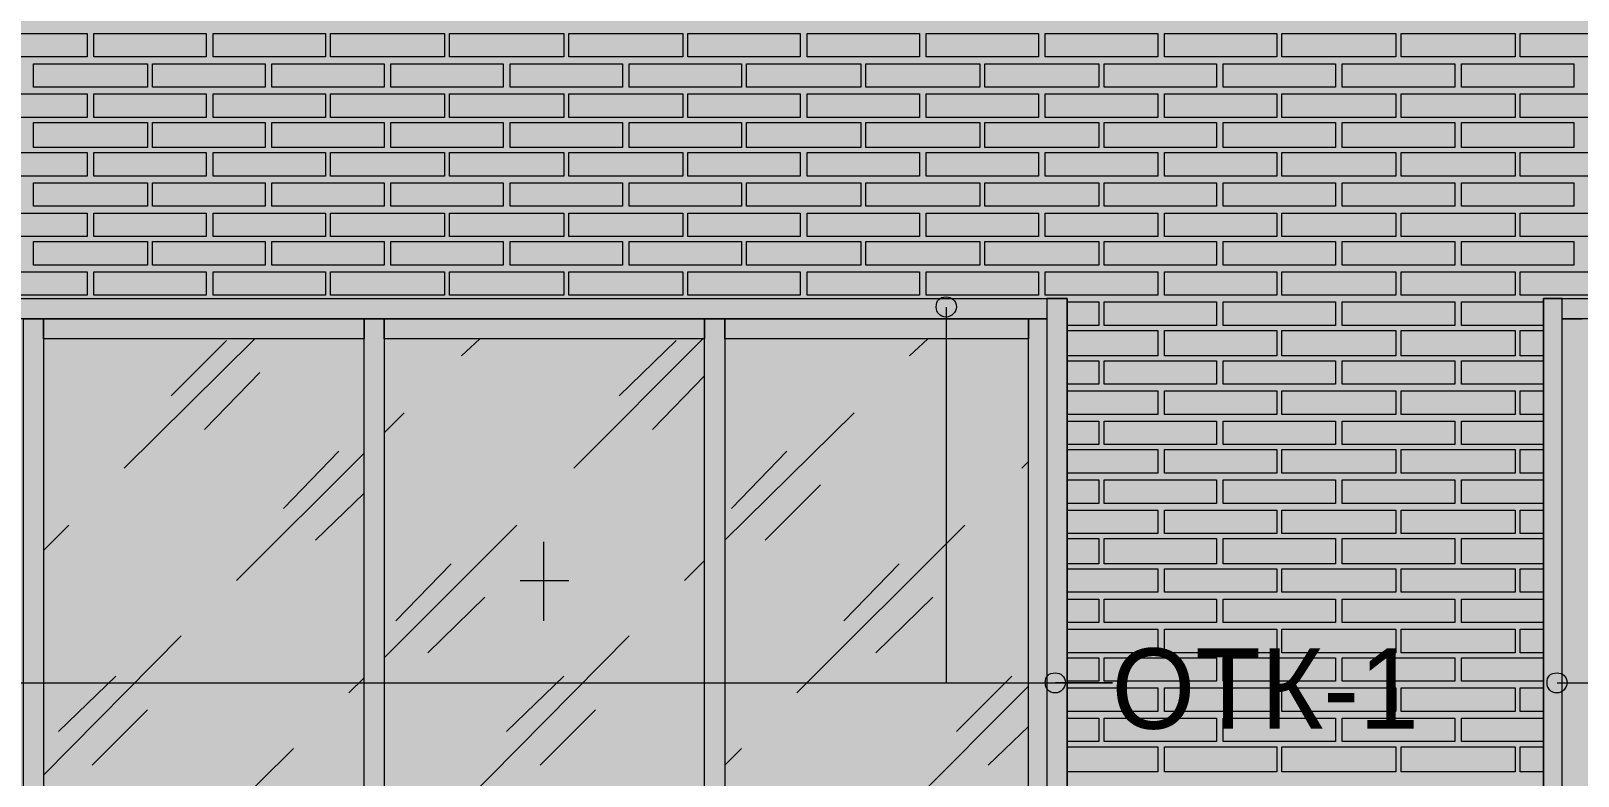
# Model space of a CAD drawing. Header units: millimetres. Extents: x -28928 to 100580, y -22867 to 36490.
# Drawn here: x 58359 to 62260, y 22586 to 24464 of the extents above; entities that cross this region are included whole.
import ezdxf

# ---------------------------------------------------------------- set-up
doc = ezdxf.new("R2010")
doc.units = ezdxf.units.MM
doc.layers.add('PDF _Геометрия', color=7, linetype='Continuous', true_color=0x8f8e8d)
doc.layers.add('PDF _Сплошная заливка', color=7, linetype='Continuous', true_color=0xffffff)
doc.layers.add('PDF _Текст', color=7, linetype='Continuous')

msp = doc.modelspace()

# ---------------------------------------------------------------- hatches: boundary and pattern name
at = {"layer": 'PDF _Сплошная заливка', "true_color": 0xdcd6cf, "transparency": 33554559}
msp.add_hatch(color=254, dxfattribs=at).paths.add_polyline_path([(64868.36313073177, 16343.3513880535), (64868.36313073177, 19592.5821572843), (66268.74774611638, 19592.5821572843), (66268.74774611638, 16343.3513880535), (82239.90159227041, 16343.3513880535), (82239.90159227041, 30089.12061882288), (52662.5938999624, 30089.12061882288), (52662.5938999624, 16343.3513880535), (62173.36313073173, 16343.3513880535), (62173.36313073173, 19592.5821572843), (64271.8246691933, 19592.5821572843), (64271.8246691933, 16343.3513880535)])

# ---------------------------------------------------------------- linework, layer by layer
at = {"layer": 'PDF _Геометрия', "lineweight": 9}
for points in [[(58501.05543842402, 24398.73600343821), (58361.44005380863, 24398.73600343821), (58217.59389996246, 24398.73600343821), (58217.59389996246, 24457.96677266898), (58361.44005380863, 24457.96677266898), (58501.05543842402, 24457.96677266898)], [(58801.44005380862, 24398.73600343821), (58657.59389996246, 24398.73600343821), (58517.97851534707, 24398.73600343821), (58517.97851534707, 24457.96677266898), (58657.59389996246, 24457.96677266898), (58801.44005380862, 24457.96677266898)], [(59101.82466919323, 24398.73600343821), (58957.9785153471, 24398.73600343821), (58818.36313073171, 24398.73600343821), (58818.36313073171, 24457.96677266898), (58957.9785153471, 24457.96677266898), (59101.82466919323, 24457.96677266898)], [(59402.20928457787, 24398.73600343821), (59258.36313073171, 24398.73600343821), (59114.51697688554, 24398.73600343821), (59114.51697688554, 24457.96677266898), (59258.36313073171, 24457.96677266898), (59402.20928457787, 24457.96677266898)], [(59702.59389996248, 24398.73600343821), (59558.74774611631, 24398.73600343821), (59414.90159227018, 24398.73600343821), (59414.90159227018, 24457.96677266898), (59558.74774611631, 24457.96677266898), (59702.59389996248, 24457.96677266898)], [(60002.97851534709, 24398.73600343821), (59859.13236150096, 24398.73600343821), (59715.28620765479, 24398.73600343821), (59715.28620765479, 24457.96677266898), (59859.13236150096, 24457.96677266898), (60002.97851534709, 24457.96677266898)], [(60299.13236150095, 24398.73600343821), (60159.51697688557, 24398.73600343821), (60015.6708230394, 24398.73600343821), (60015.6708230394, 24457.96677266898), (60159.51697688557, 24457.96677266898), (60299.13236150095, 24457.96677266898)], [(60599.51697688556, 24398.73600343821), (60459.90159227017, 24398.73600343821), (60316.05543842404, 24398.73600343821), (60316.05543842404, 24457.96677266898), (60459.90159227017, 24457.96677266898), (60599.51697688556, 24457.96677266898)], [(60899.90159227019, 24398.73600343821), (60756.05543842404, 24398.73600343821), (60616.44005380865, 24398.73600343821), (60616.44005380865, 24457.96677266898), (60756.05543842404, 24457.96677266898), (60899.90159227019, 24457.96677266898)], [(61200.2862076548, 24398.73600343821), (61056.44005380863, 24398.73600343821), (60916.82466919326, 24398.73600343821), (60916.82466919326, 24457.96677266898), (61056.44005380863, 24457.96677266898), (61200.2862076548, 24457.96677266898)], [(61500.67082303941, 24398.73600343821), (61356.82466919329, 24398.73600343821), (61217.2092845779, 24398.73600343821), (61217.2092845779, 24457.96677266898), (61356.82466919329, 24457.96677266898), (61500.67082303941, 24457.96677266898)], [(61801.05543842405, 24398.73600343821), (61657.20928457788, 24398.73600343821), (61513.36313073173, 24398.73600343821), (61513.36313073173, 24457.96677266898), (61657.20928457788, 24457.96677266898), (61801.05543842405, 24457.96677266898)], [(62101.44005380866, 24398.73600343821), (61957.59389996249, 24398.73600343821), (61813.74774611637, 24398.73600343821), (61813.74774611637, 24457.96677266898), (61957.59389996249, 24457.96677266898), (62101.44005380866, 24457.96677266898)], [(62397.59389996249, 24398.73600343821), (62257.9785153471, 24398.73600343821), (62114.13236150098, 24398.73600343821), (62114.13236150098, 24457.96677266898), (62257.9785153471, 24457.96677266898), (62397.59389996249, 24457.96677266898)], [(58653.36313073171, 24381.81292651513), (58653.36313073171, 24322.58215728436), (58365.67082303937, 24322.58215728436), (58365.67082303937, 24381.81292651513)], [(58949.51697688554, 24381.81292651513), (58949.51697688554, 24322.58215728436), (58666.05543842402, 24322.58215728436), (58666.05543842402, 24381.81292651513)], [(59249.90159227018, 24381.81292651513), (59249.90159227018, 24322.58215728436), (58966.44005380863, 24322.58215728436), (58966.44005380863, 24381.81292651513)], [(59550.28620765479, 24381.81292651513), (59550.28620765479, 24322.58215728436), (59266.82466919323, 24322.58215728436), (59266.82466919323, 24381.81292651513)], [(59850.6708230394, 24381.81292651513), (59850.6708230394, 24322.58215728436), (59567.20928457788, 24322.58215728436), (59567.20928457788, 24381.81292651513)], [(60151.05543842404, 24381.81292651513), (60151.05543842404, 24322.58215728436), (59867.59389996248, 24322.58215728436), (59867.59389996248, 24381.81292651513)], [(60451.44005380865, 24381.81292651513), (60451.44005380865, 24322.58215728436), (60163.74774611635, 24322.58215728436), (60163.74774611635, 24381.81292651513)], [(60751.82466919324, 24381.81292651513), (60751.82466919324, 24322.58215728436), (60464.13236150095, 24322.58215728436), (60464.13236150095, 24381.81292651513)], [(61052.2092845779, 24381.81292651513), (61052.2092845779, 24322.58215728436), (60764.51697688556, 24322.58215728436), (60764.51697688556, 24381.81292651513)], [(61348.36313073171, 24381.81292651513), (61348.36313073171, 24322.58215728436), (61064.90159227019, 24322.58215728436), (61064.90159227019, 24381.81292651513)], [(61648.74774611637, 24381.81292651513), (61648.74774611637, 24322.58215728436), (61365.2862076548, 24322.58215728436), (61365.2862076548, 24381.81292651513)], [(61949.13236150098, 24381.81292651513), (61949.13236150098, 24322.58215728436), (61665.67082303941, 24322.58215728436), (61665.67082303941, 24381.81292651513)], [(62249.51697688557, 24381.81292651513), (62249.51697688557, 24322.58215728436), (61966.05543842405, 24322.58215728436), (61966.05543842405, 24381.81292651513)], [(58501.05543842402, 24246.42831113052), (58361.44005380863, 24246.42831113052), (58217.59389996246, 24246.42831113052), (58217.59389996246, 24305.65908036129), (58361.44005380863, 24305.65908036129), (58501.05543842402, 24305.65908036129)], [(58801.44005380862, 24246.42831113052), (58657.59389996246, 24246.42831113052), (58517.97851534707, 24246.42831113052), (58517.97851534707, 24305.65908036129), (58657.59389996246, 24305.65908036129), (58801.44005380862, 24305.65908036129)], [(59101.82466919323, 24246.42831113052), (58957.9785153471, 24246.42831113052), (58818.36313073171, 24246.42831113052), (58818.36313073171, 24305.65908036129), (58957.9785153471, 24305.65908036129), (59101.82466919323, 24305.65908036129)], [(59402.20928457787, 24246.42831113052), (59258.36313073171, 24246.42831113052), (59114.51697688554, 24246.42831113052), (59114.51697688554, 24305.65908036129), (59258.36313073171, 24305.65908036129), (59402.20928457787, 24305.65908036129)], [(59702.59389996248, 24246.42831113052), (59558.74774611631, 24246.42831113052), (59414.90159227018, 24246.42831113052), (59414.90159227018, 24305.65908036129), (59558.74774611631, 24305.65908036129), (59702.59389996248, 24305.65908036129)], [(60002.97851534709, 24246.42831113052), (59859.13236150096, 24246.42831113052), (59715.28620765479, 24246.42831113052), (59715.28620765479, 24305.65908036129), (59859.13236150096, 24305.65908036129), (60002.97851534709, 24305.65908036129)], [(60299.13236150095, 24246.42831113052), (60159.51697688557, 24246.42831113052), (60015.6708230394, 24246.42831113052), (60015.6708230394, 24305.65908036129), (60159.51697688557, 24305.65908036129), (60299.13236150095, 24305.65908036129)], [(60599.51697688556, 24246.42831113052), (60459.90159227017, 24246.42831113052), (60316.05543842404, 24246.42831113052), (60316.05543842404, 24305.65908036129), (60459.90159227017, 24305.65908036129), (60599.51697688556, 24305.65908036129)], [(60899.90159227019, 24246.42831113052), (60756.05543842404, 24246.42831113052), (60616.44005380865, 24246.42831113052), (60616.44005380865, 24305.65908036129), (60756.05543842404, 24305.65908036129), (60899.90159227019, 24305.65908036129)], [(61200.2862076548, 24246.42831113052), (61056.44005380863, 24246.42831113052), (60916.82466919326, 24246.42831113052), (60916.82466919326, 24305.65908036129), (61056.44005380863, 24305.65908036129), (61200.2862076548, 24305.65908036129)], [(61500.67082303941, 24246.42831113052), (61356.82466919329, 24246.42831113052), (61217.2092845779, 24246.42831113052), (61217.2092845779, 24305.65908036129), (61356.82466919329, 24305.65908036129), (61500.67082303941, 24305.65908036129)], [(61801.05543842405, 24246.42831113052), (61657.20928457788, 24246.42831113052), (61513.36313073173, 24246.42831113052), (61513.36313073173, 24305.65908036129), (61657.20928457788, 24305.65908036129), (61801.05543842405, 24305.65908036129)], [(62101.44005380866, 24246.42831113052), (61957.59389996249, 24246.42831113052), (61813.74774611637, 24246.42831113052), (61813.74774611637, 24305.65908036129), (61957.59389996249, 24305.65908036129), (62101.44005380866, 24305.65908036129)], [(62397.59389996249, 24246.42831113052), (62257.9785153471, 24246.42831113052), (62114.13236150098, 24246.42831113052), (62114.13236150098, 24305.65908036129), (62257.9785153471, 24305.65908036129), (62397.59389996249, 24305.65908036129)], [(58653.36313073171, 24233.7360034382), (58653.36313073171, 24170.27446497666), (58365.67082303937, 24170.27446497666), (58365.67082303937, 24233.7360034382)], [(58949.51697688554, 24233.7360034382), (58949.51697688554, 24170.27446497666), (58666.05543842402, 24170.27446497666), (58666.05543842402, 24233.7360034382)], [(59249.90159227018, 24233.7360034382), (59249.90159227018, 24170.27446497666), (58966.44005380863, 24170.27446497666), (58966.44005380863, 24233.7360034382)], [(59550.28620765479, 24233.7360034382), (59550.28620765479, 24170.27446497666), (59266.82466919323, 24170.27446497666), (59266.82466919323, 24233.7360034382)], [(59850.6708230394, 24233.7360034382), (59850.6708230394, 24170.27446497666), (59567.20928457788, 24170.27446497666), (59567.20928457788, 24233.7360034382)], [(60151.05543842404, 24233.7360034382), (60151.05543842404, 24170.27446497666), (59867.59389996248, 24170.27446497666), (59867.59389996248, 24233.7360034382)], [(60451.44005380865, 24233.7360034382), (60451.44005380865, 24170.27446497666), (60163.74774611635, 24170.27446497666), (60163.74774611635, 24233.7360034382)], [(60751.82466919324, 24233.7360034382), (60751.82466919324, 24170.27446497666), (60464.13236150095, 24170.27446497666), (60464.13236150095, 24233.7360034382)], [(61052.2092845779, 24233.7360034382), (61052.2092845779, 24170.27446497666), (60764.51697688556, 24170.27446497666), (60764.51697688556, 24233.7360034382)], [(61348.36313073171, 24233.7360034382), (61348.36313073171, 24170.27446497666), (61064.90159227019, 24170.27446497666), (61064.90159227019, 24233.7360034382)], [(61648.74774611637, 24233.7360034382), (61648.74774611637, 24170.27446497666), (61365.2862076548, 24170.27446497666), (61365.2862076548, 24233.7360034382)], [(61949.13236150098, 24233.7360034382), (61949.13236150098, 24170.27446497666), (61665.67082303941, 24170.27446497666), (61665.67082303941, 24233.7360034382)], [(62249.51697688557, 24233.7360034382), (62249.51697688557, 24170.27446497666), (61966.05543842405, 24170.27446497666), (61966.05543842405, 24233.7360034382)], [(58501.05543842402, 24098.35138805358), (58361.44005380863, 24098.35138805358), (58217.59389996246, 24098.35138805358), (58217.59389996246, 24157.58215728436), (58361.44005380863, 24157.58215728436), (58501.05543842402, 24157.58215728436)], [(58801.44005380862, 24098.35138805358), (58657.59389996246, 24098.35138805358), (58517.97851534707, 24098.35138805358), (58517.97851534707, 24157.58215728436), (58657.59389996246, 24157.58215728436), (58801.44005380862, 24157.58215728436)], [(59101.82466919323, 24098.35138805358), (58957.9785153471, 24098.35138805358), (58818.36313073171, 24098.35138805358), (58818.36313073171, 24157.58215728436), (58957.9785153471, 24157.58215728436), (59101.82466919323, 24157.58215728436)], [(59402.20928457787, 24098.35138805358), (59258.36313073171, 24098.35138805358), (59114.51697688554, 24098.35138805358), (59114.51697688554, 24157.58215728436), (59258.36313073171, 24157.58215728436), (59402.20928457787, 24157.58215728436)], [(59702.59389996248, 24098.35138805358), (59558.74774611631, 24098.35138805358), (59414.90159227018, 24098.35138805358), (59414.90159227018, 24157.58215728436), (59558.74774611631, 24157.58215728436), (59702.59389996248, 24157.58215728436)], [(60002.97851534709, 24098.35138805358), (59859.13236150096, 24098.35138805358), (59715.28620765479, 24098.35138805358), (59715.28620765479, 24157.58215728436), (59859.13236150096, 24157.58215728436), (60002.97851534709, 24157.58215728436)], [(60299.13236150095, 24098.35138805358), (60159.51697688557, 24098.35138805358), (60015.6708230394, 24098.35138805358), (60015.6708230394, 24157.58215728436), (60159.51697688557, 24157.58215728436), (60299.13236150095, 24157.58215728436)], [(60599.51697688556, 24098.35138805358), (60459.90159227017, 24098.35138805358), (60316.05543842404, 24098.35138805358), (60316.05543842404, 24157.58215728436), (60459.90159227017, 24157.58215728436), (60599.51697688556, 24157.58215728436)], [(60899.90159227019, 24098.35138805358), (60756.05543842404, 24098.35138805358), (60616.44005380865, 24098.35138805358), (60616.44005380865, 24157.58215728436), (60756.05543842404, 24157.58215728436), (60899.90159227019, 24157.58215728436)], [(61200.2862076548, 24098.35138805358), (61056.44005380863, 24098.35138805358), (60916.82466919326, 24098.35138805358), (60916.82466919326, 24157.58215728436), (61056.44005380863, 24157.58215728436), (61200.2862076548, 24157.58215728436)], [(61500.67082303941, 24098.35138805358), (61356.82466919329, 24098.35138805358), (61217.2092845779, 24098.35138805358), (61217.2092845779, 24157.58215728436), (61356.82466919329, 24157.58215728436), (61500.67082303941, 24157.58215728436)], [(61801.05543842405, 24098.35138805358), (61657.20928457788, 24098.35138805358), (61513.36313073173, 24098.35138805358), (61513.36313073173, 24157.58215728436), (61657.20928457788, 24157.58215728436), (61801.05543842405, 24157.58215728436)], [(62101.44005380866, 24098.35138805358), (61957.59389996249, 24098.35138805358), (61813.74774611637, 24098.35138805358), (61813.74774611637, 24157.58215728436), (61957.59389996249, 24157.58215728436), (62101.44005380866, 24157.58215728436)], [(62397.59389996249, 24098.35138805358), (62257.9785153471, 24098.35138805358), (62114.13236150098, 24098.35138805358), (62114.13236150098, 24157.58215728436), (62257.9785153471, 24157.58215728436), (62397.59389996249, 24157.58215728436)], [(58653.36313073171, 24081.42831113051), (58653.36313073171, 24022.19754189974), (58365.67082303937, 24022.19754189974), (58365.67082303937, 24081.42831113051)], [(58949.51697688554, 24081.42831113051), (58949.51697688554, 24022.19754189974), (58666.05543842402, 24022.19754189974), (58666.05543842402, 24081.42831113051)], [(59249.90159227018, 24081.42831113051), (59249.90159227018, 24022.19754189974), (58966.44005380863, 24022.19754189974), (58966.44005380863, 24081.42831113051)], [(59550.28620765479, 24081.42831113051), (59550.28620765479, 24022.19754189974), (59266.82466919323, 24022.19754189974), (59266.82466919323, 24081.42831113051)], [(59850.6708230394, 24081.42831113051), (59850.6708230394, 24022.19754189974), (59567.20928457788, 24022.19754189974), (59567.20928457788, 24081.42831113051)], [(60151.05543842404, 24081.42831113051), (60151.05543842404, 24022.19754189974), (59867.59389996248, 24022.19754189974), (59867.59389996248, 24081.42831113051)], [(60451.44005380865, 24081.42831113051), (60451.44005380865, 24022.19754189974), (60163.74774611635, 24022.19754189974), (60163.74774611635, 24081.42831113051)], [(60751.82466919324, 24081.42831113051), (60751.82466919324, 24022.19754189974), (60464.13236150095, 24022.19754189974), (60464.13236150095, 24081.42831113051)], [(61052.2092845779, 24081.42831113051), (61052.2092845779, 24022.19754189974), (60764.51697688556, 24022.19754189974), (60764.51697688556, 24081.42831113051)], [(61348.36313073171, 24081.42831113051), (61348.36313073171, 24022.19754189974), (61064.90159227019, 24022.19754189974), (61064.90159227019, 24081.42831113051)], [(61648.74774611637, 24081.42831113051), (61648.74774611637, 24022.19754189974), (61365.2862076548, 24022.19754189974), (61365.2862076548, 24081.42831113051)], [(61949.13236150098, 24081.42831113051), (61949.13236150098, 24022.19754189974), (61665.67082303941, 24022.19754189974), (61665.67082303941, 24081.42831113051)], [(62249.51697688557, 24081.42831113051), (62249.51697688557, 24022.19754189974), (61966.05543842405, 24022.19754189974), (61966.05543842405, 24081.42831113051)], [(58501.05543842402, 23946.04369574589), (58361.44005380863, 23946.04369574589), (58217.59389996246, 23946.04369574589), (58217.59389996246, 24005.27446497666), (58361.44005380863, 24005.27446497666), (58501.05543842402, 24005.27446497666)], [(58801.44005380862, 23946.04369574589), (58657.59389996246, 23946.04369574589), (58517.97851534707, 23946.04369574589), (58517.97851534707, 24005.27446497666), (58657.59389996246, 24005.27446497666), (58801.44005380862, 24005.27446497666)], [(59101.82466919323, 23946.04369574589), (58957.9785153471, 23946.04369574589), (58818.36313073171, 23946.04369574589), (58818.36313073171, 24005.27446497666), (58957.9785153471, 24005.27446497666), (59101.82466919323, 24005.27446497666)], [(59402.20928457787, 23946.04369574589), (59258.36313073171, 23946.04369574589), (59114.51697688554, 23946.04369574589), (59114.51697688554, 24005.27446497666), (59258.36313073171, 24005.27446497666), (59402.20928457787, 24005.27446497666)], [(59702.59389996248, 23946.04369574589), (59558.74774611631, 23946.04369574589), (59414.90159227018, 23946.04369574589), (59414.90159227018, 24005.27446497666), (59558.74774611631, 24005.27446497666), (59702.59389996248, 24005.27446497666)], [(60002.97851534709, 23946.04369574589), (59859.13236150096, 23946.04369574589), (59715.28620765479, 23946.04369574589), (59715.28620765479, 24005.27446497666), (59859.13236150096, 24005.27446497666), (60002.97851534709, 24005.27446497666)], [(60299.13236150095, 23946.04369574589), (60159.51697688557, 23946.04369574589), (60015.6708230394, 23946.04369574589), (60015.6708230394, 24005.27446497666), (60159.51697688557, 24005.27446497666), (60299.13236150095, 24005.27446497666)], [(60599.51697688556, 23946.04369574589), (60459.90159227017, 23946.04369574589), (60316.05543842404, 23946.04369574589), (60316.05543842404, 24005.27446497666), (60459.90159227017, 24005.27446497666), (60599.51697688556, 24005.27446497666)], [(60899.90159227019, 23946.04369574589), (60756.05543842404, 23946.04369574589), (60616.44005380865, 23946.04369574589), (60616.44005380865, 24005.27446497666), (60756.05543842404, 24005.27446497666), (60899.90159227019, 24005.27446497666)], [(61200.2862076548, 23946.04369574589), (61056.44005380863, 23946.04369574589), (60916.82466919326, 23946.04369574589), (60916.82466919326, 24005.27446497666), (61056.44005380863, 24005.27446497666), (61200.2862076548, 24005.27446497666)], [(61500.67082303941, 23946.04369574589), (61356.82466919329, 23946.04369574589), (61217.2092845779, 23946.04369574589), (61217.2092845779, 24005.27446497666), (61356.82466919329, 24005.27446497666), (61500.67082303941, 24005.27446497666)], [(61801.05543842405, 23946.04369574589), (61657.20928457788, 23946.04369574589), (61513.36313073173, 23946.04369574589), (61513.36313073173, 24005.27446497666), (61657.20928457788, 24005.27446497666), (61801.05543842405, 24005.27446497666)], [(62101.44005380866, 23946.04369574589), (61957.59389996249, 23946.04369574589), (61813.74774611637, 23946.04369574589), (61813.74774611637, 24005.27446497666), (61957.59389996249, 24005.27446497666), (62101.44005380866, 24005.27446497666)], [(62397.59389996249, 23946.04369574589), (62257.9785153471, 23946.04369574589), (62114.13236150098, 23946.04369574589), (62114.13236150098, 24005.27446497666), (62257.9785153471, 24005.27446497666), (62397.59389996249, 24005.27446497666)], [(58653.36313073171, 23933.35138805358), (58653.36313073171, 23874.12061882282), (58365.67082303937, 23874.12061882282), (58365.67082303937, 23933.35138805358)], [(58949.51697688554, 23933.35138805358), (58949.51697688554, 23874.12061882282), (58666.05543842402, 23874.12061882282), (58666.05543842402, 23933.35138805358)], [(59249.90159227018, 23933.35138805358), (59249.90159227018, 23874.12061882282), (58966.44005380863, 23874.12061882282), (58966.44005380863, 23933.35138805358)], [(59550.28620765479, 23933.35138805358), (59550.28620765479, 23874.12061882282), (59266.82466919323, 23874.12061882282), (59266.82466919323, 23933.35138805358)], [(59850.6708230394, 23933.35138805358), (59850.6708230394, 23874.12061882282), (59567.20928457788, 23874.12061882282), (59567.20928457788, 23933.35138805358)], [(60151.05543842404, 23933.35138805358), (60151.05543842404, 23874.12061882282), (59867.59389996248, 23874.12061882282), (59867.59389996248, 23933.35138805358)], [(60451.44005380865, 23933.35138805358), (60451.44005380865, 23874.12061882282), (60163.74774611635, 23874.12061882282), (60163.74774611635, 23933.35138805358)], [(60751.82466919324, 23933.35138805358), (60751.82466919324, 23874.12061882282), (60464.13236150095, 23874.12061882282), (60464.13236150095, 23933.35138805358)], [(61052.2092845779, 23933.35138805358), (61052.2092845779, 23874.12061882282), (60764.51697688556, 23874.12061882282), (60764.51697688556, 23933.35138805358)], [(61348.36313073171, 23933.35138805358), (61348.36313073171, 23874.12061882282), (61064.90159227019, 23874.12061882282), (61064.90159227019, 23933.35138805358)], [(61648.74774611637, 23933.35138805358), (61648.74774611637, 23874.12061882282), (61365.2862076548, 23874.12061882282), (61365.2862076548, 23933.35138805358)], [(61949.13236150098, 23933.35138805358), (61949.13236150098, 23874.12061882282), (61665.67082303941, 23874.12061882282), (61665.67082303941, 23933.35138805358)], [(62249.51697688557, 23933.35138805358), (62249.51697688557, 23874.12061882282), (61966.05543842405, 23874.12061882282), (61966.05543842405, 23933.35138805358)], [(58501.05543842402, 23797.96677266898), (58361.44005380863, 23797.96677266898), (58217.59389996246, 23797.96677266898), (58217.59389996246, 23857.19754189974), (58361.44005380863, 23857.19754189974), (58501.05543842402, 23857.19754189974)], [(58801.44005380862, 23797.96677266898), (58657.59389996246, 23797.96677266898), (58517.97851534707, 23797.96677266898), (58517.97851534707, 23857.19754189974), (58657.59389996246, 23857.19754189974), (58801.44005380862, 23857.19754189974)], [(59101.82466919323, 23797.96677266898), (58957.9785153471, 23797.96677266898), (58818.36313073171, 23797.96677266898), (58818.36313073171, 23857.19754189974), (58957.9785153471, 23857.19754189974), (59101.82466919323, 23857.19754189974)], [(59402.20928457787, 23797.96677266898), (59258.36313073171, 23797.96677266898), (59114.51697688554, 23797.96677266898), (59114.51697688554, 23857.19754189974), (59258.36313073171, 23857.19754189974), (59402.20928457787, 23857.19754189974)], [(59702.59389996248, 23797.96677266898), (59558.74774611631, 23797.96677266898), (59414.90159227018, 23797.96677266898), (59414.90159227018, 23857.19754189974), (59558.74774611631, 23857.19754189974), (59702.59389996248, 23857.19754189974)], [(60002.97851534709, 23797.96677266898), (59859.13236150096, 23797.96677266898), (59715.28620765479, 23797.96677266898), (59715.28620765479, 23857.19754189974), (59859.13236150096, 23857.19754189974), (60002.97851534709, 23857.19754189974)], [(60299.13236150095, 23797.96677266898), (60159.51697688557, 23797.96677266898), (60015.6708230394, 23797.96677266898), (60015.6708230394, 23857.19754189974), (60159.51697688557, 23857.19754189974), (60299.13236150095, 23857.19754189974)], [(60599.51697688556, 23797.96677266898), (60459.90159227017, 23797.96677266898), (60316.05543842404, 23797.96677266898), (60316.05543842404, 23857.19754189974), (60459.90159227017, 23857.19754189974), (60599.51697688556, 23857.19754189974)], [(60899.90159227019, 23797.96677266898), (60756.05543842404, 23797.96677266898), (60616.44005380865, 23797.96677266898), (60616.44005380865, 23857.19754189974), (60756.05543842404, 23857.19754189974), (60899.90159227019, 23857.19754189974)], [(61200.2862076548, 23797.96677266898), (61056.44005380863, 23797.96677266898), (60916.82466919326, 23797.96677266898), (60916.82466919326, 23857.19754189974), (61056.44005380863, 23857.19754189974), (61200.2862076548, 23857.19754189974)], [(61500.67082303941, 23797.96677266898), (61356.82466919329, 23797.96677266898), (61217.2092845779, 23797.96677266898), (61217.2092845779, 23857.19754189974), (61356.82466919329, 23857.19754189974), (61500.67082303941, 23857.19754189974)], [(61801.05543842405, 23797.96677266898), (61657.20928457788, 23797.96677266898), (61513.36313073173, 23797.96677266898), (61513.36313073173, 23857.19754189974), (61657.20928457788, 23857.19754189974), (61801.05543842405, 23857.19754189974)], [(62101.44005380866, 23797.96677266898), (61957.59389996249, 23797.96677266898), (61813.74774611637, 23797.96677266898), (61813.74774611637, 23857.19754189974), (61957.59389996249, 23857.19754189974), (62101.44005380866, 23857.19754189974)], [(62397.59389996249, 23797.96677266898), (62257.9785153471, 23797.96677266898), (62114.13236150098, 23797.96677266898), (62114.13236150098, 23857.19754189974), (62257.9785153471, 23857.19754189974), (62397.59389996249, 23857.19754189974)], [(61348.36313073171, 23781.04369574588), (61348.36313073171, 23721.81292651513), (61064.90159227019, 23721.81292651513), (61064.90159227019, 23781.04369574588)], [(61648.74774611637, 23781.04369574588), (61648.74774611637, 23721.81292651513), (61365.2862076548, 23721.81292651513), (61365.2862076548, 23781.04369574588)], [(61949.13236150098, 23781.04369574588), (61949.13236150098, 23721.81292651513), (61665.67082303941, 23721.81292651513), (61665.67082303941, 23781.04369574588)], [(61500.67082303941, 23645.65908036128), (61356.82466919329, 23645.65908036128), (61217.2092845779, 23645.65908036128), (61217.2092845779, 23709.12061882282), (61356.82466919329, 23709.12061882282), (61500.67082303941, 23709.12061882282)], [(61801.05543842405, 23645.65908036128), (61657.20928457788, 23645.65908036128), (61513.36313073173, 23645.65908036128), (61513.36313073173, 23709.12061882282), (61657.20928457788, 23709.12061882282), (61801.05543842405, 23709.12061882282)], [(62101.44005380866, 23645.65908036128), (61957.59389996249, 23645.65908036128), (61813.74774611637, 23645.65908036128), (61813.74774611637, 23709.12061882282), (61957.59389996249, 23709.12061882282), (62101.44005380866, 23709.12061882282)], [(61348.36313073171, 23632.96677266898), (61348.36313073171, 23573.7360034382), (61064.90159227019, 23573.7360034382), (61064.90159227019, 23632.96677266898)], [(61648.74774611637, 23632.96677266898), (61648.74774611637, 23573.7360034382), (61365.2862076548, 23573.7360034382), (61365.2862076548, 23632.96677266898)], [(61949.13236150098, 23632.96677266898), (61949.13236150098, 23573.7360034382), (61665.67082303941, 23573.7360034382), (61665.67082303941, 23632.96677266898)], [(61500.67082303941, 23497.58215728435), (61356.82466919329, 23497.58215728435), (61217.2092845779, 23497.58215728435), (61217.2092845779, 23556.81292651513), (61356.82466919329, 23556.81292651513), (61500.67082303941, 23556.81292651513)], [(61801.05543842405, 23497.58215728435), (61657.20928457788, 23497.58215728435), (61513.36313073173, 23497.58215728435), (61513.36313073173, 23556.81292651513), (61657.20928457788, 23556.81292651513), (61801.05543842405, 23556.81292651513)], [(62101.44005380866, 23497.58215728435), (61957.59389996249, 23497.58215728435), (61813.74774611637, 23497.58215728435), (61813.74774611637, 23556.81292651513), (61957.59389996249, 23556.81292651513), (62101.44005380866, 23556.81292651513)], [(61348.36313073171, 23480.65908036128), (61348.36313073171, 23421.4283111305), (61064.90159227019, 23421.4283111305), (61064.90159227019, 23480.65908036128)], [(61648.74774611637, 23480.65908036128), (61648.74774611637, 23421.4283111305), (61365.2862076548, 23421.4283111305), (61365.2862076548, 23480.65908036128)], [(61949.13236150098, 23480.65908036128), (61949.13236150098, 23421.4283111305), (61665.67082303941, 23421.4283111305), (61665.67082303941, 23480.65908036128)], [(61500.67082303941, 23349.50523420742), (61356.82466919329, 23349.50523420742), (61217.2092845779, 23349.50523420742), (61217.2092845779, 23408.7360034382), (61356.82466919329, 23408.7360034382), (61500.67082303941, 23408.7360034382)], [(61801.05543842405, 23349.50523420742), (61657.20928457788, 23349.50523420742), (61513.36313073173, 23349.50523420742), (61513.36313073173, 23408.7360034382), (61657.20928457788, 23408.7360034382), (61801.05543842405, 23408.7360034382)], [(62101.44005380866, 23349.50523420742), (61957.59389996249, 23349.50523420742), (61813.74774611637, 23349.50523420742), (61813.74774611637, 23408.7360034382), (61957.59389996249, 23408.7360034382), (62101.44005380866, 23408.7360034382)], [(61348.36313073171, 23332.58215728435), (61348.36313073171, 23273.35138805357), (61064.90159227019, 23273.35138805357), (61064.90159227019, 23332.58215728435)], [(61648.74774611637, 23332.58215728435), (61648.74774611637, 23273.35138805357), (61365.2862076548, 23273.35138805357), (61365.2862076548, 23332.58215728435)], [(61949.13236150098, 23332.58215728435), (61949.13236150098, 23273.35138805357), (61665.67082303941, 23273.35138805357), (61665.67082303941, 23332.58215728435)], [(61500.67082303941, 23197.19754189973), (61356.82466919329, 23197.19754189973), (61217.2092845779, 23197.19754189973), (61217.2092845779, 23256.4283111305), (61356.82466919329, 23256.4283111305), (61500.67082303941, 23256.4283111305)], [(61801.05543842405, 23197.19754189973), (61657.20928457788, 23197.19754189973), (61513.36313073173, 23197.19754189973), (61513.36313073173, 23256.4283111305), (61657.20928457788, 23256.4283111305), (61801.05543842405, 23256.4283111305)], [(62101.44005380866, 23197.19754189973), (61957.59389996249, 23197.19754189973), (61813.74774611637, 23197.19754189973), (61813.74774611637, 23256.4283111305), (61957.59389996249, 23256.4283111305), (62101.44005380866, 23256.4283111305)], [(61348.36313073171, 23184.50523420742), (61348.36313073171, 23121.04369574588), (61064.90159227019, 23121.04369574588), (61064.90159227019, 23184.50523420742)], [(61648.74774611637, 23184.50523420742), (61648.74774611637, 23121.04369574588), (61365.2862076548, 23121.04369574588), (61365.2862076548, 23184.50523420742)], [(61949.13236150098, 23184.50523420742), (61949.13236150098, 23121.04369574588), (61665.67082303941, 23121.04369574588), (61665.67082303941, 23184.50523420742)], [(61500.67082303941, 23049.12061882281), (61356.82466919329, 23049.12061882281), (61217.2092845779, 23049.12061882281), (61217.2092845779, 23108.35138805357), (61356.82466919329, 23108.35138805357), (61500.67082303941, 23108.35138805357)], [(61801.05543842405, 23049.12061882281), (61657.20928457788, 23049.12061882281), (61513.36313073173, 23049.12061882281), (61513.36313073173, 23108.35138805357), (61657.20928457788, 23108.35138805357), (61801.05543842405, 23108.35138805357)], [(62101.44005380866, 23049.12061882281), (61957.59389996249, 23049.12061882281), (61813.74774611637, 23049.12061882281), (61813.74774611637, 23108.35138805357), (61957.59389996249, 23108.35138805357), (62101.44005380866, 23108.35138805357)], [(61348.36313073171, 23032.19754189972), (61348.36313073171, 22972.96677266897), (61064.90159227019, 22972.96677266897), (61064.90159227019, 23032.19754189972)], [(61648.74774611637, 23032.19754189972), (61648.74774611637, 22972.96677266897), (61365.2862076548, 22972.96677266897), (61365.2862076548, 23032.19754189972)], [(61949.13236150098, 23032.19754189972), (61949.13236150098, 22972.96677266897), (61665.67082303941, 22972.96677266897), (61665.67082303941, 23032.19754189972)], [(61500.67082303941, 22896.81292651512), (61356.82466919329, 22896.81292651512), (61217.2092845779, 22896.81292651512), (61217.2092845779, 22956.04369574588), (61356.82466919329, 22956.04369574588), (61500.67082303941, 22956.04369574588)], [(61801.05543842405, 22896.81292651512), (61657.20928457788, 22896.81292651512), (61513.36313073173, 22896.81292651512), (61513.36313073173, 22956.04369574588), (61657.20928457788, 22956.04369574588), (61801.05543842405, 22956.04369574588)], [(62101.44005380866, 22896.81292651512), (61957.59389996249, 22896.81292651512), (61813.74774611637, 22896.81292651512), (61813.74774611637, 22956.04369574588), (61957.59389996249, 22956.04369574588), (62101.44005380866, 22956.04369574588)], [(61348.36313073171, 22884.12061882281), (61348.36313073171, 22824.88984959203), (61064.90159227019, 22824.88984959203), (61064.90159227019, 22884.12061882281)], [(61648.74774611637, 22884.12061882281), (61648.74774611637, 22824.88984959203), (61365.2862076548, 22824.88984959203), (61365.2862076548, 22884.12061882281)], [(61949.13236150098, 22884.12061882281), (61949.13236150098, 22824.88984959203), (61665.67082303941, 22824.88984959203), (61665.67082303941, 22884.12061882281)], [(61500.67082303941, 22748.73600343819), (61356.82466919329, 22748.73600343819), (61217.2092845779, 22748.73600343819), (61217.2092845779, 22807.96677266896), (61356.82466919329, 22807.96677266896), (61500.67082303941, 22807.96677266896)], [(61801.05543842405, 22748.73600343819), (61657.20928457788, 22748.73600343819), (61513.36313073173, 22748.73600343819), (61513.36313073173, 22807.96677266896), (61657.20928457788, 22807.96677266896), (61801.05543842405, 22807.96677266896)], [(62101.44005380866, 22748.73600343819), (61957.59389996249, 22748.73600343819), (61813.74774611637, 22748.73600343819), (61813.74774611637, 22807.96677266896), (61957.59389996249, 22807.96677266896), (62101.44005380866, 22807.96677266896)], [(61348.36313073171, 22731.81292651512), (61348.36313073171, 22672.58215728434), (61064.90159227019, 22672.58215728434), (61064.90159227019, 22731.81292651512)], [(61648.74774611637, 22731.81292651512), (61648.74774611637, 22672.58215728434), (61365.2862076548, 22672.58215728434), (61365.2862076548, 22731.81292651512)], [(61949.13236150098, 22731.81292651512), (61949.13236150098, 22672.58215728434), (61665.67082303941, 22672.58215728434), (61665.67082303941, 22731.81292651512)], [(61500.67082303941, 22596.42831113049), (61356.82466919329, 22596.42831113049), (61217.2092845779, 22596.42831113049), (61217.2092845779, 22659.88984959203), (61356.82466919329, 22659.88984959203), (61500.67082303941, 22659.88984959203)], [(61801.05543842405, 22596.42831113049), (61657.20928457788, 22596.42831113049), (61513.36313073173, 22596.42831113049), (61513.36313073173, 22659.88984959203), (61657.20928457788, 22659.88984959203), (61801.05543842405, 22659.88984959203)], [(62101.44005380866, 22596.42831113049), (61957.59389996249, 22596.42831113049), (61813.74774611637, 22596.42831113049), (61813.74774611637, 22659.88984959203), (61957.59389996249, 22659.88984959203), (62101.44005380866, 22659.88984959203)]]:
    msp.add_lwpolyline(points, close=True, dxfattribs=at)
at = {"layer": 'PDF _Геометрия', "color": 7, "lineweight": 9}
for points in [[(53229.5169768855, 23789.50523420743), (53250.67082303933, 23789.50523420743), (54067.20928457781, 23789.50523420743), (54926.05543842395, 23789.50523420743), (55784.90159227014, 23789.50523420743), (56643.74774611629, 23789.50523420743), (57506.82466919323, 23789.50523420743), (58365.67082303937, 23789.50523420743), (59224.51697688557, 23789.50523420743), (60083.36313073171, 23789.50523420743), (60899.90159227019, 23789.50523420743), (60921.05543842404, 23789.50523420743), (60921.05543842404, 23738.7360034382), (60899.90159227019, 23738.7360034382), (60083.36313073171, 23738.7360034382), (59224.51697688557, 23738.7360034382), (58365.67082303937, 23738.7360034382), (57506.82466919323, 23738.7360034382), (56643.74774611629, 23738.7360034382), (55784.90159227014, 23738.7360034382), (54926.05543842395, 23738.7360034382), (54067.20928457781, 23738.7360034382), (53250.67082303933, 23738.7360034382), (53229.5169768855, 23738.7360034382)], [(63095.67082303941, 23738.7360034382), (62245.28620765479, 23738.7360034382), (62219.90159227018, 23738.7360034382), (62219.90159227018, 23789.50523420743), (62245.28620765479, 23789.50523420743), (63095.67082303941, 23789.50523420743), (63121.05543842404, 23789.50523420743), (63121.05543842404, 23738.7360034382)], [(58340.28620765476, 22439.88984959204), (58340.28620765476, 23738.7360034382), (58391.05543842399, 23738.7360034382), (58391.05543842399, 22439.88984959204), (58391.05543842399, 21141.04369574586), (58340.28620765476, 21141.04369574586)], [(59199.13236150095, 23687.96677266897), (58391.05543842399, 23687.96677266897), (58391.05543842399, 23738.7360034382), (59199.13236150095, 23738.7360034382)], [(59199.13236150095, 22439.88984959204), (59199.13236150095, 23738.7360034382), (59249.90159227018, 23738.7360034382), (59249.90159227018, 22439.88984959204), (59249.90159227018, 21141.04369574586), (59199.13236150095, 21141.04369574586)], [(60057.9785153471, 23687.96677266897), (59249.90159227018, 23687.96677266897), (59249.90159227018, 23738.7360034382), (60057.9785153471, 23738.7360034382)], [(60057.9785153471, 22439.88984959204), (60057.9785153471, 23738.7360034382), (60108.74774611634, 23738.7360034382), (60108.74774611634, 22439.88984959204), (60108.74774611634, 21141.04369574586), (60057.9785153471, 21141.04369574586)], [(60874.51697688558, 23687.96677266897), (60108.74774611634, 23687.96677266897), (60108.74774611634, 23738.7360034382), (60874.51697688558, 23738.7360034382)]]:
    msp.add_lwpolyline(points, close=True, dxfattribs=at)
for points in [[(56174.1323615009, 23789.50523420743), (60971.82466919326, 23789.50523420743), (60971.82466919326, 21090.27446497663), (60971.82466919326, 21166.42831113047), (60971.82466919326, 22439.88984959204), (60971.82466919326, 23713.35138805359), (60971.82466919326, 23789.50523420743), (60921.05543842404, 23789.50523420743), (60921.05543842404, 23713.35138805359), (60921.05543842404, 22439.88984959204), (60921.05543842404, 21141.04369574586), (60874.51697688558, 21141.04369574586), (60874.51697688558, 22439.88984959204), (60874.51697688558, 23738.7360034382), (60921.05543842404, 23738.7360034382), (60921.05543842404, 22439.88984959204), (60921.05543842404, 21166.42831113047), (60921.05543842404, 21102.96677266893)], [(60667.20928457788, 23768.35138805358), (60667.20928457788, 22820.65908036127), (61086.05543842404, 22820.65908036127), (60942.20928457787, 22820.65908036127)], [(62270.67082303941, 21141.04369574586), (62219.90159227018, 21141.04369574586), (62219.90159227018, 22439.88984959204), (62219.90159227018, 23713.35138805359), (62219.90159227018, 23789.50523420743), (62173.36313073173, 23789.50523420743), (62173.36313073173, 23713.35138805359), (62173.36313073173, 22439.88984959204), (62173.36313073173, 21166.42831113047), (62173.36313073173, 21090.27446497663), (62173.36313073173, 23789.50523420743), (63171.82466919327, 23789.50523420743)], [(62219.90159227018, 21102.96677266893), (62219.90159227018, 21166.42831113047), (62219.90159227018, 22439.88984959204), (62219.90159227018, 23738.7360034382), (62270.67082303941, 23738.7360034382)], [(58594.13236150092, 23362.19754189973), (58924.13236150092, 23687.96677266897)], [(58712.59389996246, 23544.12061882282), (58852.20928457785, 23683.7360034382)], [(59444.51697688554, 23645.65908036128), (59491.05543842402, 23687.96677266897)], [(59727.9785153471, 23362.19754189973), (60053.74774611632, 23687.96677266897)], [(59842.20928457787, 23544.12061882282), (59986.05543842404, 23683.7360034382)], [(60574.13236150095, 23645.65908036128), (60620.67082303943, 23687.96677266897)], [(58797.20928457784, 23459.50523420743), (58936.82466919323, 23603.35138805358)], [(59926.82466919324, 23459.50523420743), (60057.9785153471, 23594.88984959205)], [(59249.90159227018, 23451.04369574588), (59300.67082303941, 23501.81292651511)], [(60108.74774611634, 23180.27446497666), (60434.51697688556, 23501.81292651511)], [(58877.59389996248, 23078.73600343819), (59199.13236150095, 23400.27446497665)], [(58996.05543842402, 23260.65908036127), (59135.67082303941, 23404.50523420743)], [(60125.67082303943, 23260.65908036127), (60265.2862076548, 23404.50523420743)], [(60857.59389996249, 23362.19754189973), (60874.51697688558, 23379.12061882282)], [(59076.44005380862, 23180.27446497666), (59199.13236150095, 23298.73600343819)], [(60210.28620765479, 23180.27446497666), (60349.90159227018, 23319.88984959204)], [(58391.05543842399, 23154.88984959204), (58454.51697688553, 23218.35138805358)], [(59249.90159227018, 22884.12061882281), (59584.13236150093, 23218.35138805358)], [(60290.67082303943, 22795.27446497666), (60713.74774611632, 23218.35138805358)], [(59651.82466919324, 23176.04369574589), (59651.82466919324, 22977.19754189973)], [(59279.51697688554, 22977.19754189973), (59419.13236150093, 23121.04369574588)], [(60007.20928457787, 23078.73600343819), (60057.9785153471, 23129.50523420742)], [(60409.13236150093, 22977.19754189973), (60548.74774611632, 23121.04369574588)], [(59592.59389996249, 23078.73600343819), (59715.28620765479, 23078.73600343819)], [(59359.90159227017, 22896.81292651512), (59503.74774611634, 23036.42831113051)], [(60489.51697688557, 22896.81292651512), (60633.36313073174, 23036.42831113051)], [(58391.05543842399, 22587.96677266895), (58737.97851534709, 22939.12061882281)], [(59444.51697688554, 22511.8129265151), (59867.59389996248, 22939.12061882281)], [(53212.5938999624, 22820.65908036127), (61086.05543842404, 22820.65908036127)], [(58429.13236150092, 22697.96677266895), (58572.97851534709, 22837.58215728435)], [(59161.05543842402, 22795.27446497666), (59199.13236150095, 22833.35138805358)], [(59558.74774611631, 22697.96677266895), (59702.59389996248, 22837.58215728435)], [(60692.59389996249, 22697.96677266895), (60832.20928457788, 22837.58215728435)], [(62207.20928457787, 22820.65908036127), (63273.36313073173, 22820.65908036127)], [(60574.13236150095, 22511.8129265151), (60874.51697688558, 22812.19754189973)], [(58513.74774611632, 22613.35138805356), (58653.36313073171, 22752.96677266895)], [(59643.36313073173, 22613.35138805356), (59782.97851534712, 22752.96677266895)], [(60772.97851534712, 22613.35138805356), (60874.51697688558, 22710.65908036127)], [(58594.13236150092, 22232.58215728433), (59021.44005380863, 22655.65908036127)], [(60108.74774611634, 22613.35138805356), (60151.05543842404, 22655.65908036127)]]:
    msp.add_lwpolyline(points, dxfattribs=at)
at = {"layer": 'PDF _Геометрия', "lineweight": 9}
for points in [[(60971.82466919326, 23781.04369574588), (61052.2092845779, 23781.04369574588), (61052.2092845779, 23721.81292651513), (60971.82466919326, 23721.81292651513)], [(62173.36313073173, 23721.81292651513), (61966.05543842405, 23721.81292651513), (61966.05543842405, 23781.04369574588), (62173.36313073173, 23781.04369574588)], [(60971.82466919326, 23709.12061882282), (61056.44005380863, 23709.12061882282), (61200.2862076548, 23709.12061882282), (61200.2862076548, 23645.65908036128), (61056.44005380863, 23645.65908036128), (60971.82466919326, 23645.65908036128)], [(62173.36313073173, 23645.65908036128), (62114.13236150098, 23645.65908036128), (62114.13236150098, 23709.12061882282), (62173.36313073173, 23709.12061882282)], [(60971.82466919326, 23632.96677266898), (61052.2092845779, 23632.96677266898), (61052.2092845779, 23573.7360034382), (60971.82466919326, 23573.7360034382)], [(62173.36313073173, 23573.7360034382), (61966.05543842405, 23573.7360034382), (61966.05543842405, 23632.96677266898), (62173.36313073173, 23632.96677266898)], [(60971.82466919326, 23556.81292651513), (61056.44005380863, 23556.81292651513), (61200.2862076548, 23556.81292651513), (61200.2862076548, 23497.58215728435), (61056.44005380863, 23497.58215728435), (60971.82466919326, 23497.58215728435)], [(62173.36313073173, 23497.58215728435), (62114.13236150098, 23497.58215728435), (62114.13236150098, 23556.81292651513), (62173.36313073173, 23556.81292651513)], [(60971.82466919326, 23480.65908036128), (61052.2092845779, 23480.65908036128), (61052.2092845779, 23421.4283111305), (60971.82466919326, 23421.4283111305)], [(62173.36313073173, 23421.4283111305), (61966.05543842405, 23421.4283111305), (61966.05543842405, 23480.65908036128), (62173.36313073173, 23480.65908036128)], [(60971.82466919326, 23408.7360034382), (61056.44005380863, 23408.7360034382), (61200.2862076548, 23408.7360034382), (61200.2862076548, 23349.50523420742), (61056.44005380863, 23349.50523420742), (60971.82466919326, 23349.50523420742)], [(62173.36313073173, 23349.50523420742), (62114.13236150098, 23349.50523420742), (62114.13236150098, 23408.7360034382), (62173.36313073173, 23408.7360034382)], [(60971.82466919326, 23332.58215728435), (61052.2092845779, 23332.58215728435), (61052.2092845779, 23273.35138805357), (60971.82466919326, 23273.35138805357)], [(62173.36313073173, 23273.35138805357), (61966.05543842405, 23273.35138805357), (61966.05543842405, 23332.58215728435), (62173.36313073173, 23332.58215728435)], [(60971.82466919326, 23256.4283111305), (61056.44005380863, 23256.4283111305), (61200.2862076548, 23256.4283111305), (61200.2862076548, 23197.19754189973), (61056.44005380863, 23197.19754189973), (60971.82466919326, 23197.19754189973)], [(62173.36313073173, 23197.19754189973), (62114.13236150098, 23197.19754189973), (62114.13236150098, 23256.4283111305), (62173.36313073173, 23256.4283111305)], [(60971.82466919326, 23184.50523420742), (61052.2092845779, 23184.50523420742), (61052.2092845779, 23121.04369574588), (60971.82466919326, 23121.04369574588)], [(62173.36313073173, 23121.04369574588), (61966.05543842405, 23121.04369574588), (61966.05543842405, 23184.50523420742), (62173.36313073173, 23184.50523420742)], [(60971.82466919326, 23108.35138805357), (61056.44005380863, 23108.35138805357), (61200.2862076548, 23108.35138805357), (61200.2862076548, 23049.12061882281), (61056.44005380863, 23049.12061882281), (60971.82466919326, 23049.12061882281)], [(62173.36313073173, 23049.12061882281), (62114.13236150098, 23049.12061882281), (62114.13236150098, 23108.35138805357), (62173.36313073173, 23108.35138805357)], [(60971.82466919326, 23032.19754189972), (61052.2092845779, 23032.19754189972), (61052.2092845779, 22972.96677266897), (60971.82466919326, 22972.96677266897)], [(62173.36313073173, 22972.96677266897), (61966.05543842405, 22972.96677266897), (61966.05543842405, 23032.19754189972), (62173.36313073173, 23032.19754189972)], [(60971.82466919326, 22956.04369574588), (61056.44005380863, 22956.04369574588), (61200.2862076548, 22956.04369574588), (61200.2862076548, 22896.81292651512), (61056.44005380863, 22896.81292651512), (60971.82466919326, 22896.81292651512)], [(62173.36313073173, 22896.81292651512), (62114.13236150098, 22896.81292651512), (62114.13236150098, 22956.04369574588), (62173.36313073173, 22956.04369574588)], [(60971.82466919326, 22884.12061882281), (61052.2092845779, 22884.12061882281), (61052.2092845779, 22824.88984959203), (60971.82466919326, 22824.88984959203)], [(62173.36313073173, 22824.88984959203), (61966.05543842405, 22824.88984959203), (61966.05543842405, 22884.12061882281), (62173.36313073173, 22884.12061882281)], [(60971.82466919326, 22807.96677266896), (61056.44005380863, 22807.96677266896), (61200.2862076548, 22807.96677266896), (61200.2862076548, 22748.73600343819), (61056.44005380863, 22748.73600343819), (60971.82466919326, 22748.73600343819)], [(62173.36313073173, 22748.73600343819), (62114.13236150098, 22748.73600343819), (62114.13236150098, 22807.96677266896), (62173.36313073173, 22807.96677266896)], [(60971.82466919326, 22731.81292651512), (61052.2092845779, 22731.81292651512), (61052.2092845779, 22672.58215728434), (60971.82466919326, 22672.58215728434)], [(62173.36313073173, 22672.58215728434), (61966.05543842405, 22672.58215728434), (61966.05543842405, 22731.81292651512), (62173.36313073173, 22731.81292651512)], [(60971.82466919326, 22659.88984959203), (61056.44005380863, 22659.88984959203), (61200.2862076548, 22659.88984959203), (61200.2862076548, 22596.42831113049), (61056.44005380863, 22596.42831113049), (60971.82466919326, 22596.42831113049)], [(62173.36313073173, 22596.42831113049), (62114.13236150098, 22596.42831113049), (62114.13236150098, 22659.88984959203), (62173.36313073173, 22659.88984959203)]]:
    msp.add_lwpolyline(points, dxfattribs=at)
at = {"layer": 'PDF _Геометрия', "color": 7, "lineweight": 9}
for points in [[(60641.82466919326, 23768.35138805358), (60641.82466919326, 23785.27446497666), (60650.28620765479, 23793.7360034382), (60667.20928457788, 23793.7360034382)], [(60641.82466919326, 23768.35138805358), (60641.82466919326, 23785.27446497666), (60650.28620765479, 23793.7360034382), (60667.20928457788, 23793.7360034382)], [(60667.20928457788, 23742.96677266896), (60650.28620765479, 23742.96677266896), (60641.82466919326, 23755.65908036127), (60641.82466919326, 23768.35138805358)], [(60667.20928457788, 23742.96677266896), (60650.28620765479, 23742.96677266896), (60641.82466919326, 23755.65908036127), (60641.82466919326, 23768.35138805358)], [(60667.20928457788, 23793.7360034382), (60679.90159227018, 23793.7360034382), (60692.59389996249, 23785.27446497666), (60692.59389996249, 23768.35138805358)], [(60667.20928457788, 23793.7360034382), (60679.90159227018, 23793.7360034382), (60692.59389996249, 23785.27446497666), (60692.59389996249, 23768.35138805358)], [(60692.59389996249, 23768.35138805358), (60692.59389996249, 23755.65908036127), (60679.90159227018, 23742.96677266896), (60667.20928457788, 23742.96677266896)], [(60692.59389996249, 23768.35138805358), (60692.59389996249, 23755.65908036127), (60679.90159227018, 23742.96677266896), (60667.20928457788, 23742.96677266896)], [(60916.82466919326, 22820.65908036127), (60916.82466919326, 22837.58215728435), (60925.28620765482, 22846.04369574589), (60942.20928457787, 22846.04369574589)], [(60916.82466919326, 22820.65908036127), (60916.82466919326, 22837.58215728435), (60925.28620765482, 22846.04369574589), (60942.20928457787, 22846.04369574589)], [(60942.20928457787, 22795.27446497666), (60925.28620765482, 22795.27446497666), (60916.82466919326, 22807.96677266896), (60916.82466919326, 22820.65908036127)], [(60942.20928457787, 22795.27446497666), (60925.28620765482, 22795.27446497666), (60916.82466919326, 22807.96677266896), (60916.82466919326, 22820.65908036127)], [(60942.20928457787, 22846.04369574589), (60954.90159227018, 22846.04369574589), (60967.59389996248, 22837.58215728435), (60967.59389996248, 22820.65908036127)], [(60942.20928457787, 22846.04369574589), (60954.90159227018, 22846.04369574589), (60967.59389996248, 22837.58215728435), (60967.59389996248, 22820.65908036127)], [(60967.59389996248, 22820.65908036127), (60967.59389996248, 22807.96677266896), (60954.90159227018, 22795.27446497666), (60942.20928457787, 22795.27446497666)], [(60967.59389996248, 22820.65908036127), (60967.59389996248, 22807.96677266896), (60954.90159227018, 22795.27446497666), (60942.20928457787, 22795.27446497666)], [(62181.82466919326, 22820.65908036127), (62181.82466919326, 22837.58215728435), (62190.28620765482, 22846.04369574589), (62207.20928457787, 22846.04369574589)], [(62181.82466919326, 22820.65908036127), (62181.82466919326, 22837.58215728435), (62190.28620765482, 22846.04369574589), (62207.20928457787, 22846.04369574589)], [(62207.20928457787, 22795.27446497666), (62190.28620765482, 22795.27446497666), (62181.82466919326, 22807.96677266896), (62181.82466919326, 22820.65908036127)], [(62207.20928457787, 22795.27446497666), (62190.28620765482, 22795.27446497666), (62181.82466919326, 22807.96677266896), (62181.82466919326, 22820.65908036127)], [(62207.20928457787, 22846.04369574589), (62219.90159227018, 22846.04369574589), (62232.59389996249, 22837.58215728435), (62232.59389996249, 22820.65908036127)], [(62207.20928457787, 22846.04369574589), (62219.90159227018, 22846.04369574589), (62232.59389996249, 22837.58215728435), (62232.59389996249, 22820.65908036127)], [(62232.59389996249, 22820.65908036127), (62232.59389996249, 22807.96677266896), (62219.90159227018, 22795.27446497666), (62207.20928457787, 22795.27446497666)], [(62232.59389996249, 22820.65908036127), (62232.59389996249, 22807.96677266896), (62219.90159227018, 22795.27446497666), (62207.20928457787, 22795.27446497666)]]:
    msp.add_open_spline(points, degree=3, dxfattribs=at)
at = {"layer": 'PDF _Сплошная заливка', "lineweight": 9, "transparency": 33554559}
for points in [[(58391.05543842399, 23687.96677266897), (58391.05543842399, 21191.81292651509), (59199.09936996248, 23687.96677266897), (59199.09936996248, 21191.81292651509)], [(59249.90159227018, 23687.96677266897), (59249.90159227018, 22465.27446497665), (60057.94552380867, 23687.96677266897), (60057.94552380867, 22465.27446497665)], [(60108.74774611634, 23687.96677266897), (60108.74774611634, 21191.81292651509), (60874.48398534711, 23687.96677266897), (60874.48398534711, 21191.81292651509)]]:
    msp.add_solid(points, dxfattribs=at)

# ---------------------------------------------------------------- texts
at = {"layer": 'PDF _Текст', "insert": (61084.05961493289, 22804.98487250413), "char_height": 202.5607614850196, "attachment_point": 4, "style": ''}
msp.add_mtext('ОТК-1', dxfattribs=at)

doc.saveas('drawing.dxf')
